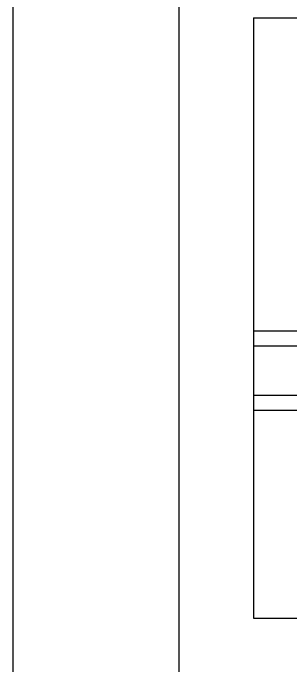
# Model space of a CAD drawing. Header units: millimetres. Extents: x 32721 to 70403, y 1490 to 13922.
# Drawn here: x 50117 to 50536, y 4235 to 5218 of the extents above; entities that cross this region are included whole.
import ezdxf

# ---------------------------------------------------------------- set-up
doc = ezdxf.new("R2010")
doc.units = ezdxf.units.MM
doc.layers.add('EJEL05130C', color=130, linetype='Continuous', lineweight=30)
doc.layers.add('EJELFORMATO', color=170, linetype='Continuous', lineweight=25)

msp = doc.modelspace()

# ---------------------------------------------------------------- linework, layer by layer
at = {"layer": 'EJEL05130C'}
for p, q in [((50479.39, 5211.36), (52048.78, 5211.36)), ((50479.39, 5211.36), (50479.39, 4307.16)), ((50479.39, 4307.16), (52048.78, 4307.16))]:
    msp.add_line(p, q, dxfattribs=at)
at = {"layer": 'EJELFORMATO', "color": 7}
for p, q in [((50479.39, 4739.69), (51236.07, 4739.69)), ((50479.39, 4717.3), (51258.46, 4717.3)), ((50479.39, 4717.3), (51258.46, 4717.3)), ((51413.08, 4642.39), (50479.39, 4642.39)), ((51402.73, 4620), (50479.39, 4620))]:
    msp.add_line(p, q, dxfattribs=at)
msp.add_lwpolyline([(50117.49, 2750.27), (50117.49, 5720.27), (52217.49, 5720.27), (52217.49, 2750.27)], close=True, dxfattribs=at)
at = {"layer": 'EJELFORMATO'}
msp.add_lwpolyline([(50367.49, 2820.27), (50367.49, 5650.27), (52147.49, 5650.27), (52147.49, 2820.27)], close=True, dxfattribs=at)

doc.saveas('drawing.dxf')
